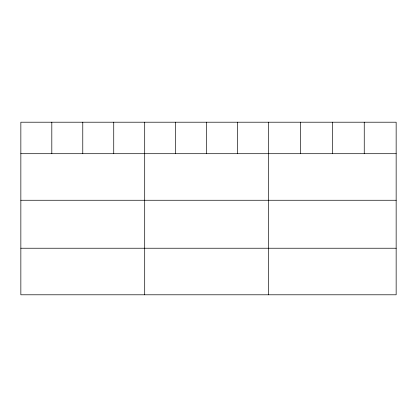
<?xml version="1.0" encoding="UTF-8"?>
<svg xmlns="http://www.w3.org/2000/svg" width="417" height="417" viewBox="0 0 417 417"><rect width="100%" height="100%" fill="white"/><g stroke="black" fill="none" stroke-linecap="round" stroke-linejoin="round"><path stroke-width="0.63" d="M396.15 153.701L396.15 294.793L20.85 294.793L20.85 122.207L396.15 122.207L396.15 153.701L20.85 153.701M20.85 200.259L396.15 200.259M20.85 248.23L396.15 248.23M364.249 122.207L364.249 153.701M332.349 122.207L332.349 153.701M300.448 122.207L300.448 153.701M268.548 122.207L268.548 294.793M237.586 122.207L237.586 153.701M206.623 122.207L206.623 153.701M175.661 122.207L175.661 153.701M144.699 122.207L144.699 294.793M113.737 122.207L113.737 153.701M82.775 122.207L82.775 153.701M51.812 122.207L51.812 153.701"/></g></svg>
